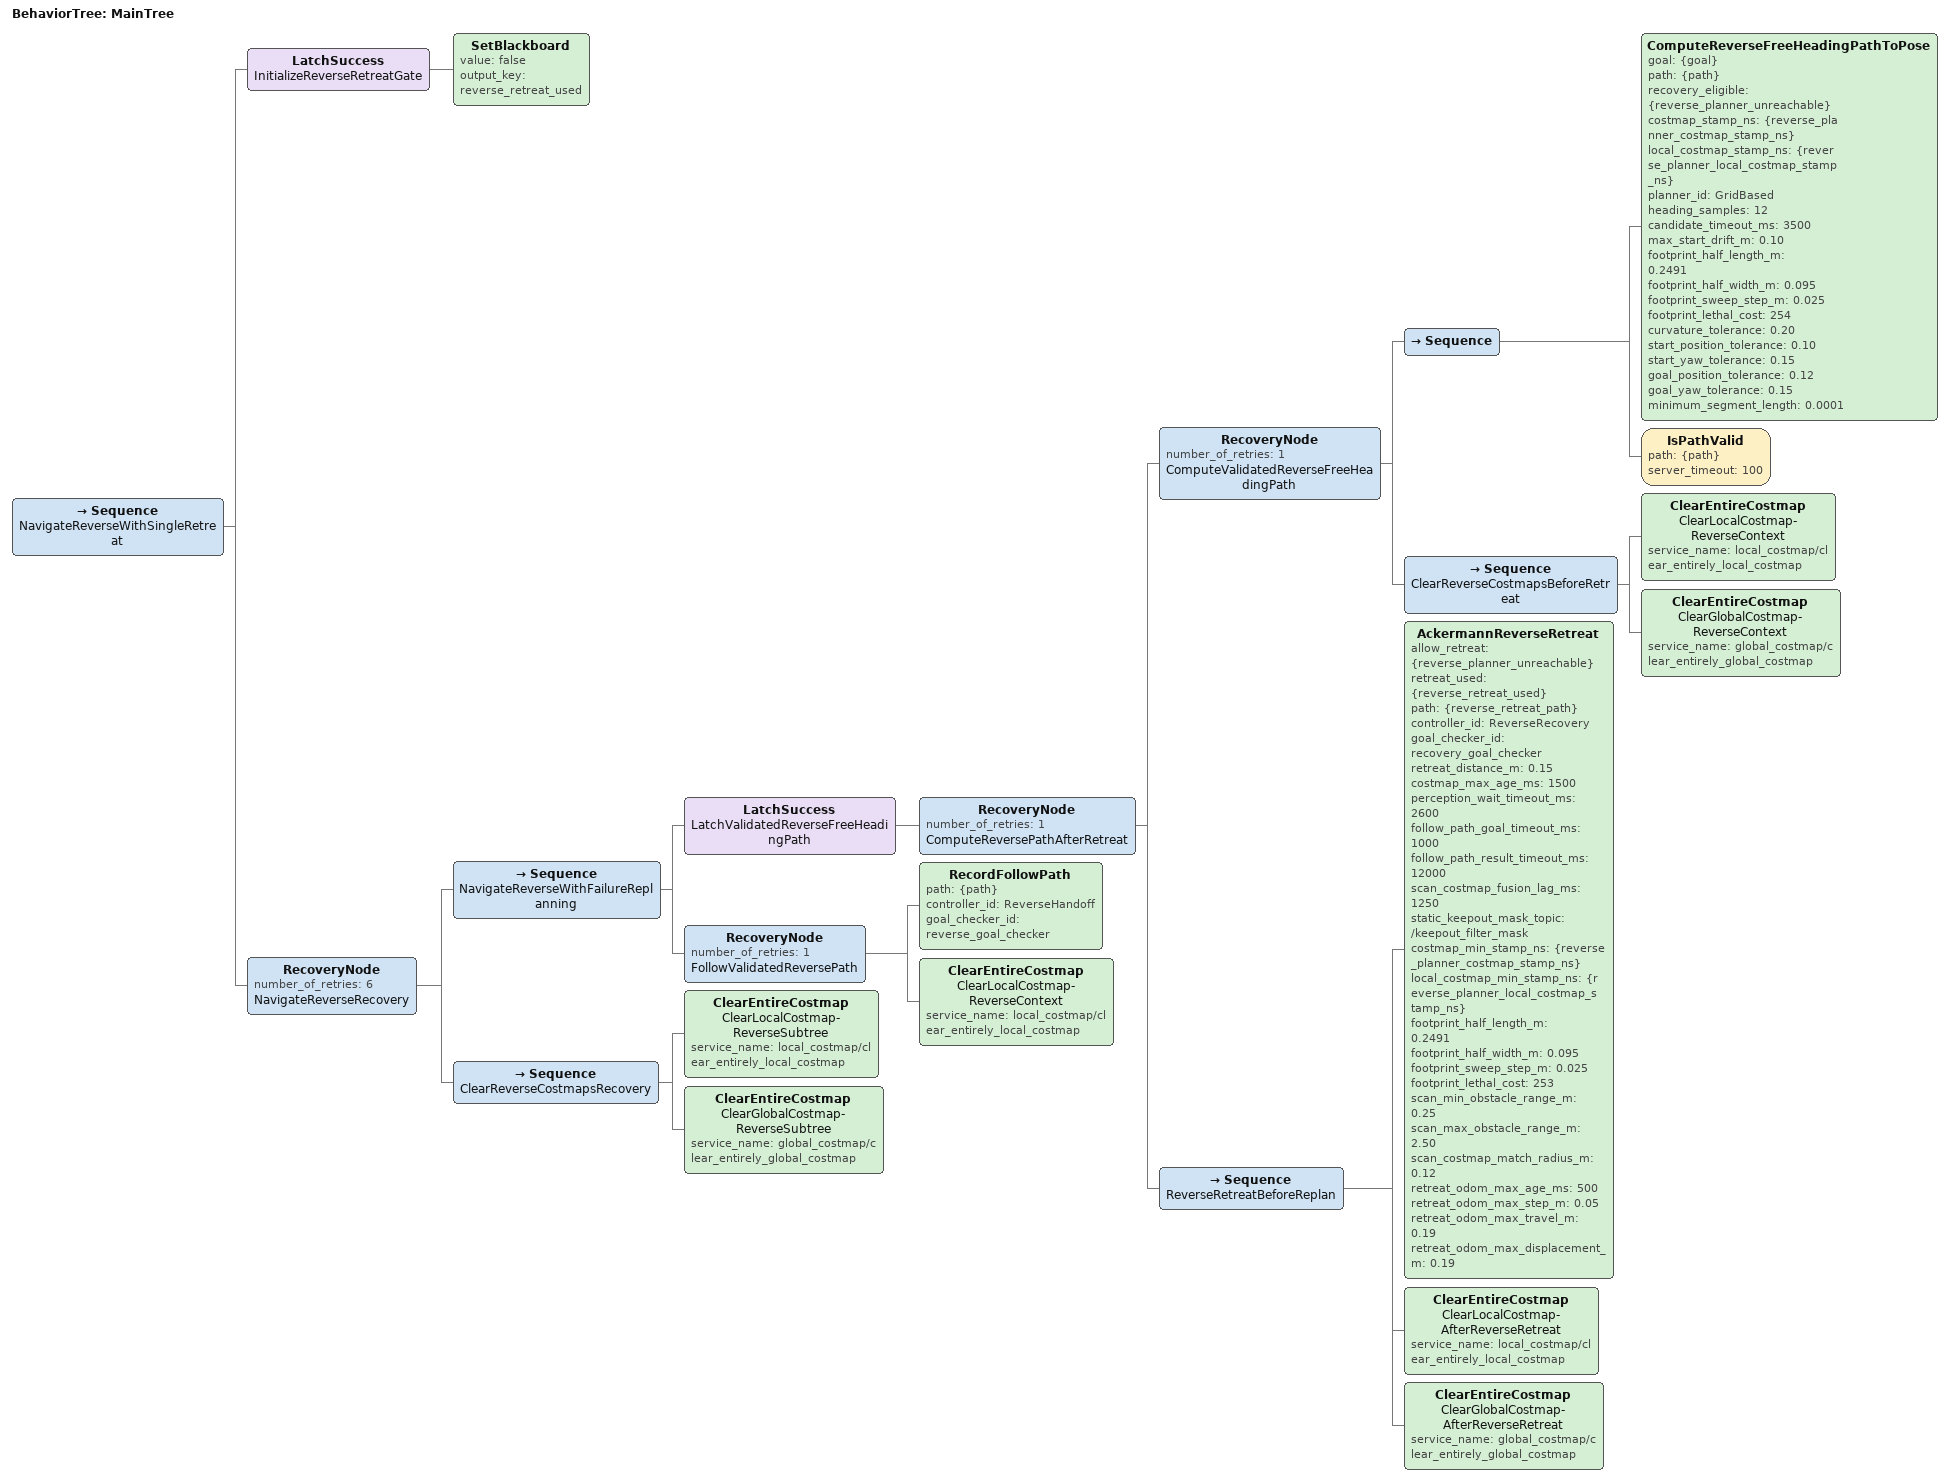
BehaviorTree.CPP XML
<!-- Gazebo-only reverse tree.  The short retreat additionally sweeps the
     simulation KeepoutFilter mask; the real vehicle tree intentionally does
     not assume that a local map-server mask exists. -->
<root main_tree_to_execute="MainTree">
  <BehaviorTree ID="MainTree">
    <Sequence name="NavigateReverseWithSingleRetreat">
      <LatchSuccess name="InitializeReverseRetreatGate">
        <SetBlackboard value="false" output_key="reverse_retreat_used"/>
      </LatchSuccess>
      <RecoveryNode number_of_retries="6" name="NavigateReverseRecovery">
        <Sequence name="NavigateReverseWithFailureReplanning">
          <LatchSuccess name="LatchValidatedReverseFreeHeadingPath">
            <RecoveryNode number_of_retries="1" name="ComputeReversePathAfterRetreat">
              <RecoveryNode number_of_retries="1" name="ComputeValidatedReverseFreeHeadingPath">
                <Sequence>
                  <ComputeReverseFreeHeadingPathToPose
                    goal="{goal}"
                    path="{path}"
                    recovery_eligible="{reverse_planner_unreachable}"
                    costmap_stamp_ns="{reverse_planner_costmap_stamp_ns}"
                    local_costmap_stamp_ns="{reverse_planner_local_costmap_stamp_ns}"
                    planner_id="GridBased"
                    heading_samples="12"
                    candidate_timeout_ms="3500"
                    max_start_drift_m="0.10"
                    footprint_half_length_m="0.2491"
                    footprint_half_width_m="0.095"
                    footprint_sweep_step_m="0.025"
                    footprint_lethal_cost="254"
                    curvature_tolerance="0.20"
                    start_position_tolerance="0.10"
                    start_yaw_tolerance="0.15"
                    goal_position_tolerance="0.12"
                    goal_yaw_tolerance="0.15"
                    minimum_segment_length="0.0001"/>
                  <IsPathValid path="{path}" server_timeout="100"/>
                </Sequence>
                <Sequence name="ClearReverseCostmapsBeforeRetreat">
                  <ClearEntireCostmap
                    name="ClearLocalCostmap-ReverseContext"
                    service_name="local_costmap/clear_entirely_local_costmap"/>
                  <ClearEntireCostmap
                    name="ClearGlobalCostmap-ReverseContext"
                    service_name="global_costmap/clear_entirely_global_costmap"/>
                </Sequence>
              </RecoveryNode>
              <Sequence name="ReverseRetreatBeforeReplan">
                <AckermannReverseRetreat
                  allow_retreat="{reverse_planner_unreachable}"
                  retreat_used="{reverse_retreat_used}"
                  path="{reverse_retreat_path}"
                  controller_id="ReverseRecovery"
                  goal_checker_id="recovery_goal_checker"
                  retreat_distance_m="0.15"
                  costmap_max_age_ms="1500"
                  perception_wait_timeout_ms="2600"
                  follow_path_goal_timeout_ms="1000"
                  follow_path_result_timeout_ms="12000"
                  scan_costmap_fusion_lag_ms="1250"
                  static_keepout_mask_topic="/keepout_filter_mask"
                  costmap_min_stamp_ns="{reverse_planner_costmap_stamp_ns}"
                  local_costmap_min_stamp_ns="{reverse_planner_local_costmap_stamp_ns}"
                  footprint_half_length_m="0.2491"
                  footprint_half_width_m="0.095"
                  footprint_sweep_step_m="0.025"
                  footprint_lethal_cost="253"
                  scan_min_obstacle_range_m="0.25"
                  scan_max_obstacle_range_m="2.50"
                  scan_costmap_match_radius_m="0.12"
                  retreat_odom_max_age_ms="500"
                  retreat_odom_max_step_m="0.05"
                  retreat_odom_max_travel_m="0.19"
                  retreat_odom_max_displacement_m="0.19"/>
                <ClearEntireCostmap
                  name="ClearLocalCostmap-AfterReverseRetreat"
                  service_name="local_costmap/clear_entirely_local_costmap"/>
                <ClearEntireCostmap
                  name="ClearGlobalCostmap-AfterReverseRetreat"
                  service_name="global_costmap/clear_entirely_global_costmap"/>
              </Sequence>
            </RecoveryNode>
          </LatchSuccess>
          <RecoveryNode number_of_retries="1" name="FollowValidatedReversePath">
            <RecordFollowPath
              path="{path}"
              controller_id="ReverseHandoff"
              goal_checker_id="reverse_goal_checker"/>
            <ClearEntireCostmap
              name="ClearLocalCostmap-ReverseContext"
              service_name="local_costmap/clear_entirely_local_costmap"/>
          </RecoveryNode>
        </Sequence>
        <Sequence name="ClearReverseCostmapsRecovery">
          <ClearEntireCostmap
            name="ClearLocalCostmap-ReverseSubtree"
            service_name="local_costmap/clear_entirely_local_costmap"/>
          <ClearEntireCostmap
            name="ClearGlobalCostmap-ReverseSubtree"
            service_name="global_costmap/clear_entirely_global_costmap"/>
        </Sequence>
      </RecoveryNode>
    </Sequence>
  </BehaviorTree>
</root>
